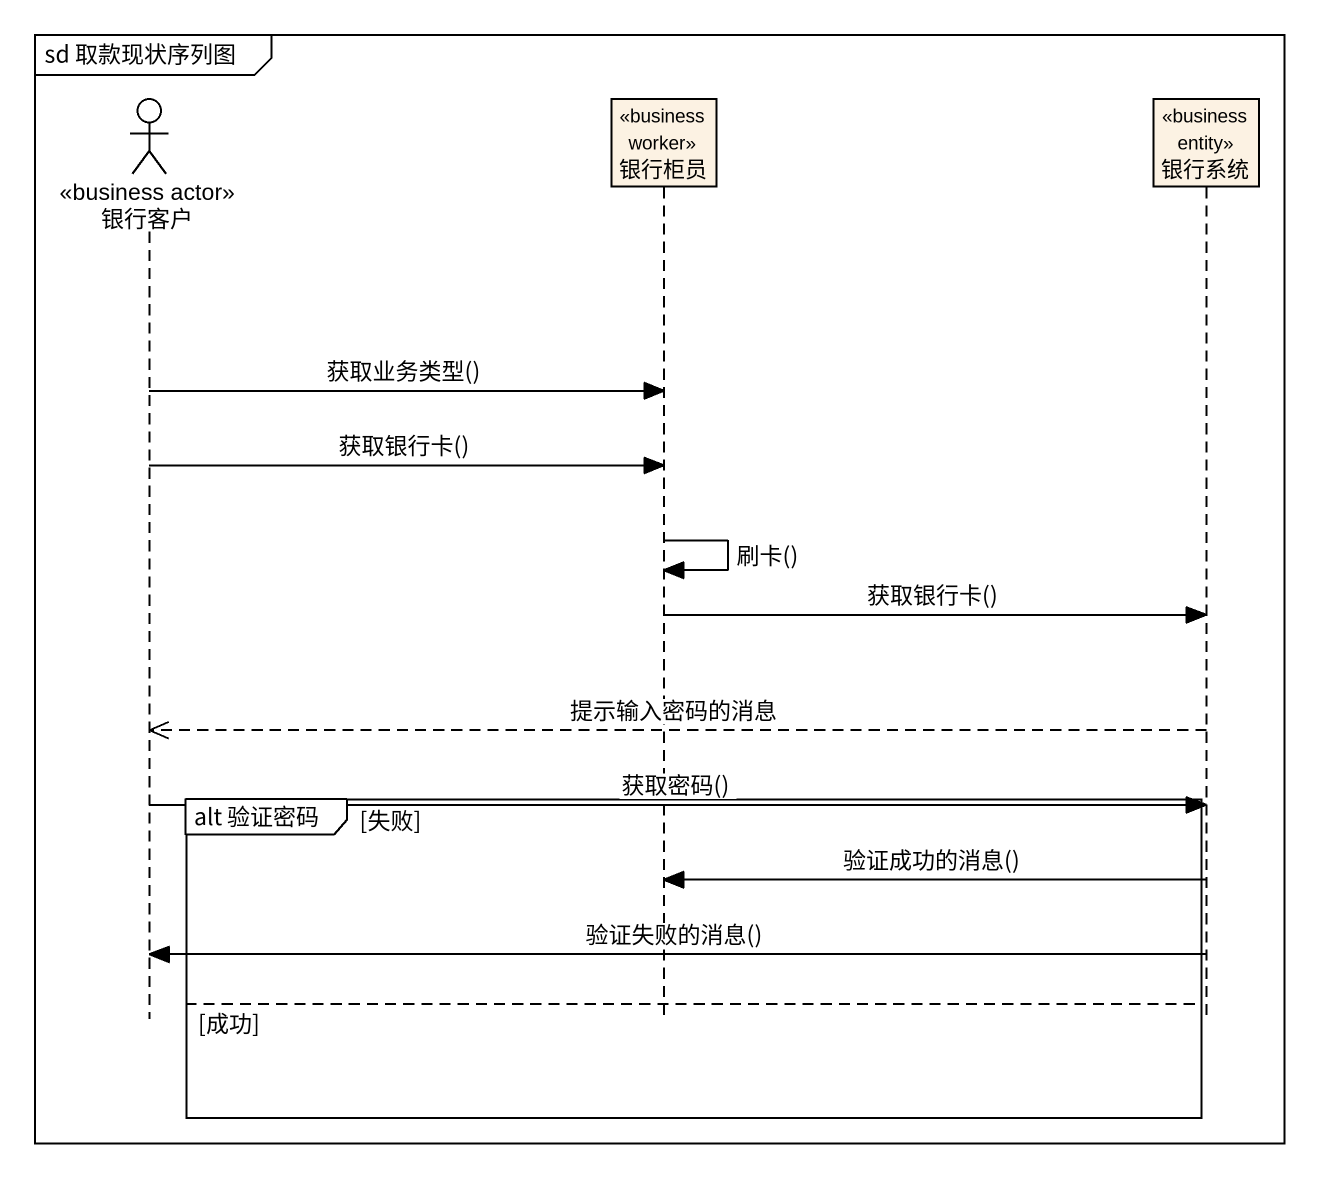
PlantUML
@startuml
mainframe sd 取款现状序列图
hide footbox
actor 银行客户 <<business actor>>
participant 银行柜员 <<business worker>>
participant 银行系统 <<business entity>>

银行客户 -> 银行柜员 : 获取业务类型()
银行客户 -> 银行柜员 : 获取银行卡()
银行柜员 -> 银行柜员 : 刷卡()
银行柜员 -> 银行系统 : 获取银行卡()
银行系统 -->> 银行客户 : 提示输入密码的消息
group alt 验证密码 [失败]
  银行客户 -> 银行系统 : 获取密码()
  银行系统 -> 银行柜员 : 验证成功的消息()
  银行系统 -> 银行客户 : 验证失败的消息()
else 成功
end
@enduml
